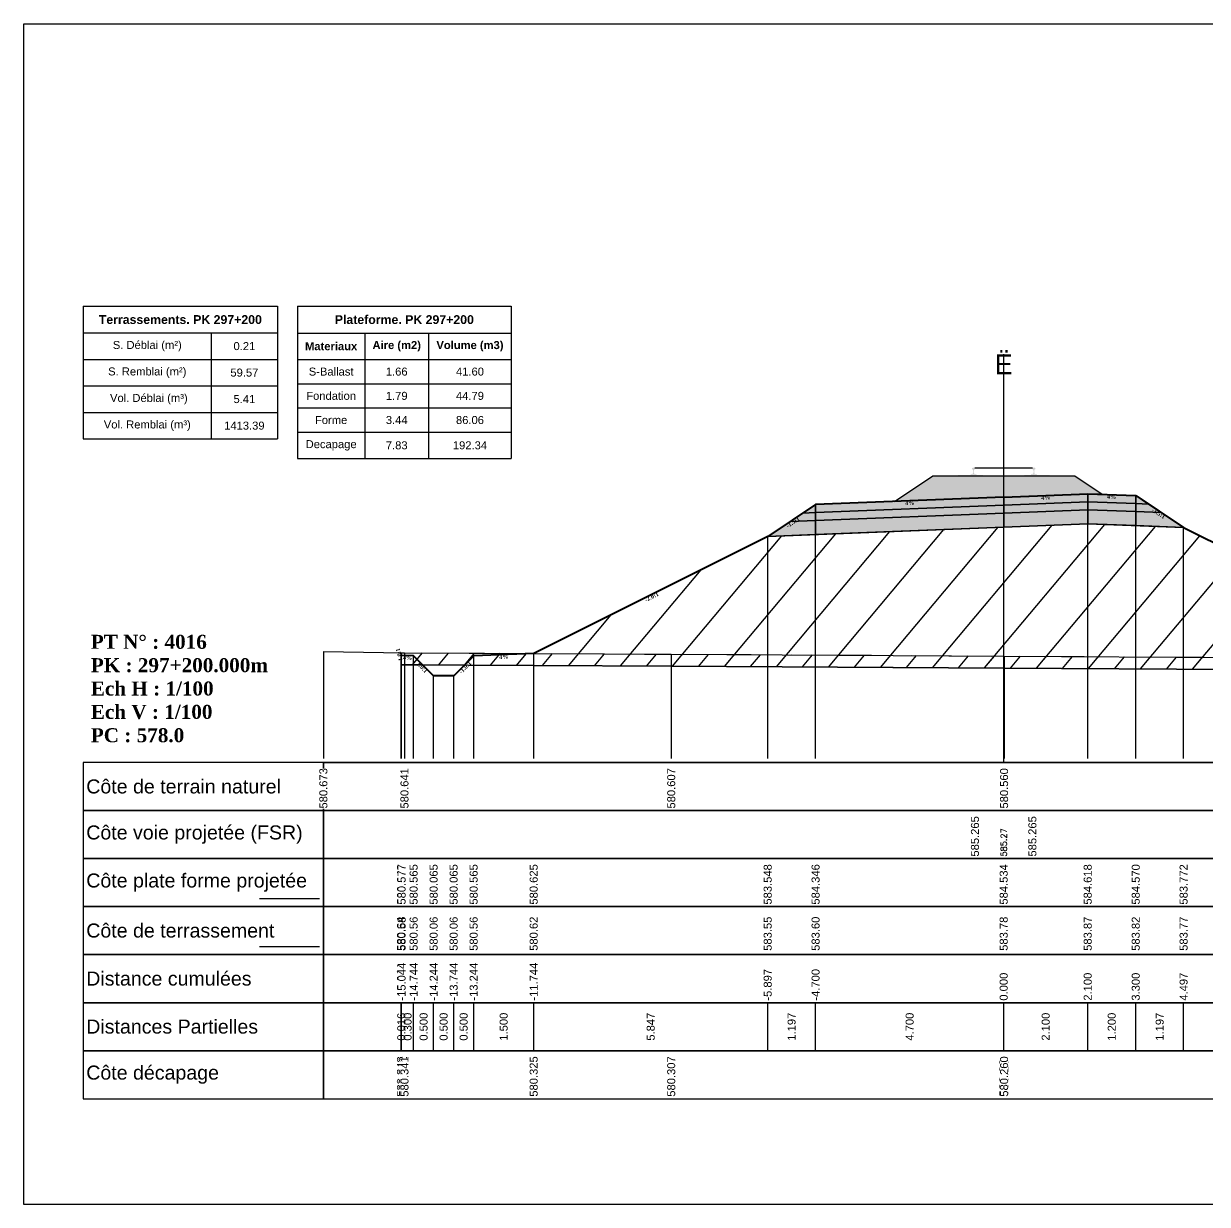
# Model space of a CAD drawing. Header units: millimetres. Extents: x 2762 to 3076, y 916 to 3305.
# Drawn here: x 3026.54 to 3056.12, y 1873.65 to 1903.15 of the extents above; entities that cross this region are included whole.
import ezdxf

# ---------------------------------------------------------------- set-up
doc = ezdxf.new("R2010")
doc.units = ezdxf.units.MM
doc.header["$LTSCALE"] = 2
doc.linetypes.add('CACHE', pattern=[9.525, 6.35, -3.175])
doc.linetypes.add('DASHED', pattern=[0.75, 0.5, -0.25])
for name, color, linetype in [('C-ANNO-TABL', 1, 'Continuous'), ('C-ANNO-TABL-TEXT', 150, 'Continuous'), ('C-ANNO-TABL-TITL', 150, 'Continuous'), ('C-ANNO-TABL-TTBL', 5, 'Continuous'), ('C-ROAD-CORR', 5, 'Continuous'), ('C-ROAD-SCTN', 7, 'Continuous')]:
    doc.layers.add(name, color=color, linetype=linetype)
doc.styles.add('ARIAL', font='arial.ttf')
doc.styles.add('C3D_Etiquette', font='romans.shx')
doc.styles.add('C3D_Profil_Travers', font='romans.shx')
doc.styles.get("Standard").update_dxf_attribs({"font": 'arial.ttf'})

msp = doc.modelspace()

# ---------------------------------------------------------------- hatches: boundary and pattern name
at = {"linetype": 'Continuous', "lineweight": -3}
h = msp.add_hatch(dxfattribs=at)
h.set_pattern_fill('GRAVEL', color=252, scale=0.009, style=0)
h.set_pattern_definition([(228.0128, (3048.461781, 1891.437407), (-1.8288, -2.0574), [0.030755, -3.0447435]), (184.96974, (3048.441207, 1891.414547), (2.743199999, 0.228600013), [0.0527764, -5.2248644]), (132.51045, (3048.388629, 1891.409975), (2.286, -2.5146), [0.0372133, -3.684125]), (267.2737, (3048.299475, 1891.352825), (0.2286, 4.572), [0.0480604, -4.7579794]), (292.83365, (3048.297189, 1891.304819), (-1.143, 2.7432), [0.047127, -4.6655827]), (357.2737, (3048.315477, 1891.261385), (-4.572, 0.2286), [0.0480604, -4.7579794]), (37.69424, (3048.363483, 1891.259099), (-2.9718, -2.286), [0.0635574, -6.2921804]), (72.25533, (3048.413775, 1891.297961), (1.6002, 5.0292), [0.0600048, -5.940473]), (121.42957, (3048.432063, 1891.355111), (-1.8288, 2.9718), [0.048223, -4.774099]), (175.23636, (3048.406917, 1891.396259), (2.5146, -0.2286), [0.055054, -2.697654]), (222.39744, (3048.352053, 1891.400831), (-2.7432, -2.5146), [0.071197, -7.0485095]), (138.81407, (3048.52579, 1891.350539), (-1.6002, 1.3716), [0.0243004, -2.405751]), (171.46923, (3048.507501, 1891.366541), (2.9718, -0.4572), [0.0462314, -4.5769175]), (225, (3048.46178, 1891.3734), (-3e-17, -0.2286), [0.032329, -0.29096]), (203.1986, (3048.44578, 1891.40083), (1.143, 0.4572), [0.01741, -1.723556]), (291.8014, (3048.429777, 1891.393973), (-0.2286, 0.6858), [0.024621, -1.206428]), (30.9638, (3048.43892, 1891.371113), (0.6858, 0.4572), [0.039989, -1.292967]), (161.565, (3048.47321, 1891.39169), (0.4572, -0.2286), [0.028916, -0.693981]), (16.38954, (3048.297189, 1891.393973), (2.286, 0.6858), [0.040508, -4.0102944]), (70.34618, (3048.336051, 1891.405403), (-0.9144, -2.5146), [0.033984, -3.3643994]), (293.1986, (3048.47321, 1891.437407), (-0.4572, 1.143), [0.034819, -1.7061465]), (343.61046, (3048.486927, 1891.405403), (-2.286, 0.6858), [0.040508, -4.0102944]), (339.44395, (3048.29719, 1891.25224), (-1.143, 0.4572), [0.039063, -1.914096]), (294.77514, (3048.333765, 1891.238525), (-1.143, 2.5146), [0.0327305, -3.2403234]), (66.8014, (3048.475497, 1891.208807), (0.4572, 1.143), [0.034819, -1.7061465]), (17.35402, (3048.489213, 1891.24081), (-2.9718, -0.9144), [0.0383204, -3.793714]), (69.44395, (3048.363483, 1891.208807), (-0.4572, -1.143), [0.0195316, -1.933628]), (101.3099, (3048.46178, 1891.208807), (-0.2286, 0.9144), [0.011656, -1.1539795]), (165.9638, (3048.459495, 1891.220237), (0.6858, -0.2286), [0.047127, -0.895415]), (186.009, (3048.413775, 1891.231667), (2.286, 0.2286), [0.043674, -4.323723]), (303.69, (3048.43892, 1891.35054), (-0.2286, 0.4572), [0.032969, -0.79126]), (353.15723, (3048.457209, 1891.323107), (3.8862, -0.4572), [0.05756, -5.698441]), (60.9454, (3048.51436, 1891.316249), (-0.9144, -1.6002), [0.023536, -2.330045]), (90, (3048.5258, 1891.33682), (-0.2286, 0.2286), [0.013716, -0.214884]), (120.25644, (3048.409203, 1891.238525), (0.9144, -1.6002), [0.031758, -3.1440547]), (48.0128, (3048.393201, 1891.265957), (1.8288, 2.0574), [0.06151, -3.0139886]), (0, (3048.43435, 1891.31168), (0.2286, 0.2286), [0.059436, -0.169164]), (325.30485, (3048.493785, 1891.311677), (2.286, -1.6002), [0.036145, -3.5783385]), (254.0546, (3048.523503, 1891.291103), (-0.2286, -0.9144), [0.033285, -1.6309485]), (207.64598, (3048.514359, 1891.259099), (-4.3434, -2.286), [0.054193, -5.365122]), (175.42608, (3048.466353, 1891.233953), (-2.9718, 0.2286), [0.0573327, -5.675926])])
h.paths.add_polyline_path([(3048.297, 1891.209), (3049.255, 1891.847), (3052.805, 1891.847), (3053.494, 1891.388), (3053.13, 1891.402)])
msp.add_hatch(color=254, dxfattribs=at).paths.add_polyline_path([(3049.812, 1891.666), (3049.812, 1891.851), (3049.927, 1891.872), (3050.275, 1891.872), (3050.275, 1891.877), (3050.201, 1891.877), (3050.201, 1891.887), (3050.202, 1891.888), (3050.204, 1891.889), (3050.205, 1891.889), (3050.225, 1891.891), (3050.228, 1891.891), (3050.231, 1891.892), (3050.259, 1891.903), (3050.262, 1891.904), (3050.263, 1891.905), (3050.264, 1891.907), (3050.265, 1891.911), (3050.266, 1891.918), (3050.267, 1891.927), (3050.268, 1891.938), (3050.268, 1891.961), (3050.267, 1891.977), (3050.267, 1891.984), (3050.266, 1891.99), (3050.265, 1891.994), (3050.265, 1891.996), (3050.264, 1891.999), (3050.263, 1892.001), (3050.262, 1892.002), (3050.261, 1892.004), (3050.26, 1892.005), (3050.244, 1892.01), (3050.242, 1892.012), (3050.241, 1892.013), (3050.24, 1892.014), (3050.24, 1892.017), (3050.24, 1892.035), (3050.241, 1892.039), (3050.242, 1892.042), (3050.244, 1892.044), (3050.246, 1892.045), (3050.249, 1892.047), (3050.25, 1892.047), (3050.254, 1892.048), (3050.258, 1892.048), (3050.261, 1892.049), (3050.265, 1892.049), (3050.27, 1892.049), (3050.273, 1892.049), (3050.276, 1892.049), (3050.28, 1892.049), (3050.283, 1892.049), (3050.287, 1892.049), (3050.292, 1892.049), (3050.295, 1892.048), (3050.299, 1892.048), (3050.303, 1892.047), (3050.304, 1892.047), (3050.306, 1892.045), (3050.309, 1892.044), (3050.311, 1892.042), (3050.312, 1892.039), (3050.312, 1892.035), (3050.312, 1892.017), (3050.312, 1892.014), (3050.312, 1892.013), (3050.311, 1892.012), (3050.309, 1892.01), (3050.293, 1892.005), (3050.292, 1892.004), (3050.29, 1892.002), (3050.289, 1892.001), (3050.289, 1891.999), (3050.288, 1891.996), (3050.287, 1891.994), (3050.287, 1891.99), (3050.286, 1891.984), (3050.285, 1891.977), (3050.285, 1891.961), (3050.285, 1891.938), (3050.286, 1891.927), (3050.287, 1891.918), (3050.288, 1891.911), (3050.289, 1891.907), (3050.29, 1891.905), (3050.291, 1891.904), (3050.293, 1891.903), (3050.322, 1891.892), (3050.325, 1891.891), (3050.328, 1891.891), (3050.348, 1891.889), (3050.349, 1891.889), (3050.35, 1891.888), (3050.351, 1891.887), (3050.351, 1891.877), (3050.277, 1891.877), (3050.277, 1891.872), (3050.481, 1891.872), (3050.613, 1891.841), (3051.447, 1891.841), (3051.578, 1891.872), (3051.782, 1891.872), (3051.782, 1891.877), (3051.708, 1891.877), (3051.708, 1891.887), (3051.709, 1891.888), (3051.711, 1891.889), (3051.712, 1891.889), (3051.732, 1891.891), (3051.735, 1891.891), (3051.738, 1891.892), (3051.766, 1891.903), (3051.769, 1891.904), (3051.77, 1891.905), (3051.771, 1891.907), (3051.772, 1891.911), (3051.773, 1891.918), (3051.774, 1891.927), (3051.775, 1891.938), (3051.775, 1891.961), (3051.774, 1891.977), (3051.774, 1891.984), (3051.773, 1891.99), (3051.772, 1891.994), (3051.772, 1891.996), (3051.771, 1891.999), (3051.77, 1892.001), (3051.769, 1892.002), (3051.768, 1892.004), (3051.767, 1892.005), (3051.751, 1892.01), (3051.749, 1892.012), (3051.748, 1892.013), (3051.747, 1892.014), (3051.747, 1892.017), (3051.747, 1892.035), (3051.748, 1892.039), (3051.749, 1892.042), (3051.751, 1892.044), (3051.753, 1892.045), (3051.756, 1892.047), (3051.757, 1892.047), (3051.761, 1892.048), (3051.765, 1892.048), (3051.768, 1892.049), (3051.772, 1892.049), (3051.777, 1892.049), (3051.78, 1892.049), (3051.783, 1892.049), (3051.787, 1892.049), (3051.79, 1892.049), (3051.794, 1892.049), (3051.799, 1892.049), (3051.802, 1892.048), (3051.806, 1892.048), (3051.81, 1892.047), (3051.811, 1892.047), (3051.813, 1892.045), (3051.816, 1892.044), (3051.818, 1892.042), (3051.819, 1892.039), (3051.819, 1892.035), (3051.819, 1892.017), (3051.819, 1892.014), (3051.819, 1892.013), (3051.818, 1892.012), (3051.816, 1892.01), (3051.8, 1892.005), (3051.799, 1892.004), (3051.797, 1892.002), (3051.796, 1892.001), (3051.796, 1891.999), (3051.795, 1891.996), (3051.794, 1891.994), (3051.794, 1891.99), (3051.793, 1891.984), (3051.792, 1891.977), (3051.792, 1891.961), (3051.792, 1891.938), (3051.793, 1891.927), (3051.794, 1891.918), (3051.795, 1891.911), (3051.796, 1891.907), (3051.797, 1891.905), (3051.798, 1891.904), (3051.8, 1891.903), (3051.829, 1891.892), (3051.832, 1891.891), (3051.835, 1891.891), (3051.855, 1891.889), (3051.856, 1891.889), (3051.857, 1891.888), (3051.858, 1891.887), (3051.858, 1891.877), (3051.784, 1891.877), (3051.784, 1891.872), (3052.132, 1891.872), (3052.247, 1891.851), (3052.247, 1891.666)])
h = msp.add_hatch(color=11, dxfattribs=at)
h.paths.add_polyline_path([(3054.33, 1891.154), (3054.33, 1891.354), (3054.649, 1891.141)])
h.paths.add_polyline_path([(3053.13, 1891.202), (3053.13, 1891.402), (3054.33, 1891.354), (3054.33, 1891.154)])
h.paths.add_polyline_path([(3051.03, 1891.118), (3051.03, 1891.318), (3053.13, 1891.402), (3053.13, 1891.202)])
h.paths.add_polyline_path([(3046.33, 1890.93), (3046.33, 1891.13), (3051.03, 1891.318), (3051.03, 1891.118)])
h.paths.add_polyline_path([(3046.01, 1890.917), (3046.33, 1891.13), (3046.33, 1890.93)])
h = msp.add_hatch(color=83, dxfattribs=at)
h.paths.add_polyline_path([(3054.33, 1890.604), (3054.33, 1890.954), (3054.968, 1890.929), (3055.526, 1890.556)])
h.paths.add_polyline_path([(3053.13, 1890.652), (3053.13, 1891.002), (3054.33, 1890.954), (3054.33, 1890.604)])
h.paths.add_polyline_path([(3051.03, 1890.568), (3051.03, 1890.918), (3053.13, 1891.002), (3053.13, 1890.652)])
h.paths.add_polyline_path([(3046.33, 1890.38), (3046.33, 1890.73), (3051.03, 1890.918), (3051.03, 1890.568)])
h.paths.add_polyline_path([(3045.133, 1890.332), (3045.691, 1890.705), (3046.33, 1890.73), (3046.33, 1890.38)])
h = msp.add_hatch(color=30, dxfattribs=at)
h.paths.add_polyline_path([(3054.33, 1890.954), (3054.33, 1891.154), (3054.649, 1891.141), (3054.968, 1890.929)])
h.paths.add_polyline_path([(3053.13, 1891.002), (3053.13, 1891.202), (3054.33, 1891.154), (3054.33, 1890.954)])
h.paths.add_polyline_path([(3051.03, 1890.918), (3051.03, 1891.118), (3053.13, 1891.202), (3053.13, 1891.002)])
h.paths.add_polyline_path([(3046.33, 1890.73), (3046.33, 1890.93), (3051.03, 1891.118), (3051.03, 1890.918)])
h.paths.add_polyline_path([(3045.691, 1890.705), (3046.01, 1890.917), (3046.33, 1890.93), (3046.33, 1890.73)])
h = msp.add_hatch(dxfattribs=at)
h.set_pattern_fill('_U', color=3, angle=50, style=0, pattern_type=0)
h.set_pattern_definition([(50, (3037.5542, 1887.1174), (-0.766044, 0.642788), [])])
h.paths.add_polyline_path([(3037.554, 1887.117), (3037.785, 1887.349), (3039.285, 1887.409), (3045.133, 1890.332), (3053.13, 1890.652), (3055.526, 1890.556), (3062.08, 1887.279), (3062.08, 1886.979), (3051.04, 1887.044), (3042.723, 1887.091)])
h.paths.add_polyline_path([(3035.969, 1887.126), (3035.969, 1887.426), (3035.985, 1887.361), (3036.285, 1887.349), (3036.511, 1887.123), (3036.057, 1887.125), (3036.02, 1887.126), (3036.017, 1887.126)])
h = msp.add_hatch(dxfattribs=at)
h.set_pattern_fill('_U', color=150, scale=0.5, angle=50, style=0, pattern_type=0)
h.set_pattern_definition([(50, (3037.55424, 1887.11737), (-0.383022, 0.321394), [])])
h.paths.add_polyline_path([(3037.554, 1887.117), (3037.785, 1887.349), (3039.285, 1887.409), (3042.723, 1887.391), (3051.04, 1887.344), (3062.08, 1887.279), (3062.08, 1886.979), (3051.04, 1887.044), (3042.723, 1887.091)])
h.paths.add_polyline_path([(3035.969, 1887.426), (3036.057, 1887.425), (3039.285, 1887.409), (3037.785, 1887.349), (3037.554, 1887.117), (3036.511, 1887.123), (3036.285, 1887.349), (3035.985, 1887.361)])
h.paths.add_polyline_path([(3035.969, 1887.126), (3035.969, 1887.426), (3035.985, 1887.361), (3036.285, 1887.349), (3036.511, 1887.123), (3036.057, 1887.125), (3036.02, 1887.126), (3036.017, 1887.126)])

# ---------------------------------------------------------------- linework, layer by layer
at = {"color": 7, "linetype": 'Continuous', "lineweight": -3}
for p, q in [((3051.03, 1884.684), (3051.03, 1894.884)), ((3034.029, 1884.684), (3068.031, 1884.684)), ((3035.969, 1877.484), (3035.969, 1878.684)), ((3035.985, 1877.484), (3035.985, 1878.684)), ((3035.985, 1877.484), (3035.985, 1878.684)), ((3036.285, 1877.484), (3036.285, 1878.684)), ((3036.285, 1877.484), (3036.285, 1878.684)), ((3036.785, 1877.484), (3036.785, 1878.684)), ((3036.785, 1877.484), (3036.785, 1878.684)), ((3037.285, 1877.484), (3037.285, 1878.684)), ((3037.285, 1877.484), (3037.285, 1878.684)), ((3037.785, 1877.484), (3037.785, 1878.684)), ((3037.785, 1877.484), (3037.785, 1878.684)), ((3039.285, 1877.484), (3039.285, 1878.684)), ((3039.285, 1877.484), (3039.285, 1878.684)), ((3045.133, 1877.484), (3045.133, 1878.684)), ((3045.133, 1877.484), (3045.133, 1878.684)), ((3046.33, 1877.484), (3046.33, 1878.684)), ((3046.33, 1877.484), (3046.33, 1878.684)), ((3051.03, 1877.484), (3051.03, 1878.684)), ((3051.03, 1877.484), (3051.03, 1878.684)), ((3053.13, 1877.484), (3053.13, 1878.684)), ((3053.13, 1877.484), (3053.13, 1878.684)), ((3054.33, 1877.484), (3054.33, 1878.684)), ((3054.33, 1877.484), (3054.33, 1878.684)), ((3055.526, 1877.484), (3055.526, 1878.684)), ((3055.526, 1877.484), (3055.526, 1878.684))]:
    msp.add_line(p, q, dxfattribs=at)
at = {"color": 251, "linetype": 'Continuous', "lineweight": -3}
for p, q in [((3048.297, 1891.209), (3049.255, 1891.847)), ((3049.255, 1891.847), (3052.805, 1891.847)), ((3052.805, 1891.847), (3053.494, 1891.388)), ((3046.33, 1891.13), (3051.03, 1891.318)), ((3053.13, 1891.402), (3048.297, 1891.209)), ((3051.03, 1891.318), (3053.13, 1891.402)), ((3051.03, 1891.118), (3051.03, 1891.318)), ((3051.03, 1891.318), (3051.03, 1891.118)), ((3053.494, 1891.388), (3053.13, 1891.402)), ((3053.13, 1891.202), (3053.13, 1891.402)), ((3053.13, 1891.402), (3054.33, 1891.354)), ((3053.13, 1891.402), (3053.13, 1891.202)), ((3054.33, 1891.154), (3054.33, 1891.354)), ((3054.33, 1891.354), (3054.649, 1891.141)), ((3054.33, 1891.354), (3054.33, 1891.154)), ((3046.01, 1890.917), (3046.33, 1891.13)), ((3046.33, 1890.93), (3046.01, 1890.917)), ((3046.33, 1890.93), (3046.33, 1891.13)), ((3046.33, 1891.13), (3046.33, 1890.93)), ((3051.03, 1891.118), (3046.33, 1890.93)), ((3053.13, 1891.202), (3051.03, 1891.118)), ((3054.33, 1891.154), (3053.13, 1891.202)), ((3054.649, 1891.141), (3054.33, 1891.154))]:
    msp.add_line(p, q, dxfattribs=at)
at = {"color": 53, "linetype": 'Continuous', "lineweight": -3}
for p, q in [((3045.691, 1890.705), (3046.01, 1890.917)), ((3046.01, 1890.917), (3046.33, 1890.93)), ((3046.33, 1890.93), (3051.03, 1891.118)), ((3046.33, 1890.73), (3046.33, 1890.93)), ((3046.33, 1890.93), (3046.33, 1890.73)), ((3051.03, 1890.918), (3046.33, 1890.73)), ((3046.33, 1890.73), (3051.03, 1890.918)), ((3051.03, 1891.118), (3053.13, 1891.202)), ((3051.03, 1890.918), (3051.03, 1891.118)), ((3051.03, 1891.118), (3051.03, 1890.918)), ((3053.13, 1891.002), (3051.03, 1890.918)), ((3051.03, 1890.918), (3053.13, 1891.002)), ((3051.03, 1890.568), (3051.03, 1890.918)), ((3051.03, 1890.918), (3051.03, 1890.568)), ((3053.13, 1891.002), (3053.13, 1891.202)), ((3053.13, 1891.202), (3054.33, 1891.154)), ((3053.13, 1891.202), (3053.13, 1891.002)), ((3054.33, 1890.954), (3053.13, 1891.002)), ((3053.13, 1890.652), (3053.13, 1891.002)), ((3053.13, 1891.002), (3054.33, 1890.954)), ((3053.13, 1891.002), (3053.13, 1890.652)), ((3054.33, 1890.954), (3054.33, 1891.154)), ((3054.33, 1891.154), (3054.649, 1891.141)), ((3054.33, 1891.154), (3054.33, 1890.954)), ((3054.968, 1890.929), (3054.33, 1890.954)), ((3054.33, 1890.604), (3054.33, 1890.954)), ((3054.33, 1890.954), (3054.968, 1890.929)), ((3054.33, 1890.954), (3054.33, 1890.604)), ((3054.649, 1891.141), (3054.968, 1890.929)), ((3054.968, 1890.929), (3055.526, 1890.556)), ((3045.133, 1890.332), (3045.691, 1890.705)), ((3046.33, 1890.73), (3045.691, 1890.705)), ((3045.691, 1890.705), (3046.33, 1890.73)), ((3046.33, 1890.38), (3046.33, 1890.73)), ((3046.33, 1890.73), (3046.33, 1890.38)), ((3053.13, 1890.652), (3051.03, 1890.568)), ((3054.33, 1890.604), (3053.13, 1890.652)), ((3046.33, 1890.38), (3045.133, 1890.332)), ((3051.03, 1890.568), (3046.33, 1890.38)), ((3055.526, 1890.556), (3054.33, 1890.604))]:
    msp.add_line(p, q, dxfattribs=at)
at = {"color": 253, "linetype": 'Continuous', "lineweight": -3}
for p, q in [((3045.133, 1890.332), (3053.13, 1890.652)), ((3053.13, 1890.652), (3055.526, 1890.556)), ((3039.285, 1887.409), (3045.133, 1890.332)), ((3055.526, 1890.556), (3062.08, 1887.279)), ((3035.969, 1887.426), (3036.057, 1887.425)), ((3035.985, 1887.361), (3035.969, 1887.426)), ((3035.969, 1887.126), (3035.969, 1887.426)), ((3035.969, 1887.426), (3035.985, 1887.361)), ((3035.969, 1887.126), (3035.969, 1887.426)), ((3035.969, 1887.426), (3035.985, 1887.361)), ((3036.057, 1887.425), (3039.285, 1887.409)), ((3037.785, 1887.349), (3039.285, 1887.409)), ((3039.285, 1887.409), (3037.785, 1887.349)), ((3037.785, 1887.349), (3039.285, 1887.409)), ((3039.285, 1887.409), (3042.723, 1887.391)), ((3042.723, 1887.391), (3051.04, 1887.344)), ((3036.017, 1887.126), (3035.969, 1887.126)), ((3036.017, 1887.126), (3035.969, 1887.126)), ((3036.285, 1887.349), (3035.985, 1887.361)), ((3035.985, 1887.361), (3036.285, 1887.349)), ((3035.985, 1887.361), (3036.285, 1887.349)), ((3036.02, 1887.126), (3036.017, 1887.126)), ((3036.02, 1887.126), (3036.017, 1887.126)), ((3036.057, 1887.125), (3036.02, 1887.126)), ((3036.057, 1887.125), (3036.02, 1887.126)), ((3036.511, 1887.123), (3036.057, 1887.125)), ((3036.511, 1887.123), (3036.057, 1887.125)), ((3036.511, 1887.123), (3036.285, 1887.349)), ((3036.285, 1887.349), (3036.511, 1887.123)), ((3036.285, 1887.349), (3036.511, 1887.123)), ((3037.554, 1887.117), (3036.511, 1887.123)), ((3036.511, 1887.123), (3037.554, 1887.117)), ((3036.785, 1886.849), (3036.511, 1887.123)), ((3037.554, 1887.117), (3037.285, 1886.849)), ((3037.554, 1887.117), (3037.785, 1887.349)), ((3037.785, 1887.349), (3037.554, 1887.117)), ((3037.554, 1887.117), (3037.785, 1887.349)), ((3042.723, 1887.091), (3037.554, 1887.117)), ((3042.723, 1887.091), (3037.554, 1887.117)), ((3051.04, 1887.044), (3042.723, 1887.091)), ((3051.04, 1887.044), (3042.723, 1887.091)), ((3051.04, 1887.344), (3062.08, 1887.279)), ((3037.285, 1886.849), (3036.785, 1886.849)), ((3062.08, 1886.979), (3051.04, 1887.044)), ((3062.08, 1886.979), (3051.04, 1887.044))]:
    msp.add_line(p, q, dxfattribs=at)
at = {"color": 8, "linetype": 'CACHE', "lineweight": -3}
for p, q in [((3053.13, 1884.784), (3053.13, 1890.652)), ((3045.133, 1884.784), (3045.133, 1890.332)), ((3046.33, 1884.784), (3046.33, 1890.38)), ((3051.03, 1884.784), (3051.03, 1890.568)), ((3051.03, 1884.784), (3051.03, 1890.568)), ((3054.33, 1884.784), (3054.33, 1890.604)), ((3055.526, 1884.784), (3055.526, 1890.556)), ((3035.969, 1884.784), (3035.969, 1887.426)), ((3039.285, 1884.784), (3039.285, 1887.409)), ((3035.985, 1884.784), (3035.985, 1887.361)), ((3036.285, 1884.784), (3036.285, 1887.349)), ((3037.785, 1884.784), (3037.785, 1887.349)), ((3036.785, 1884.784), (3036.785, 1886.849)), ((3037.285, 1884.784), (3037.285, 1886.849))]:
    msp.add_line(p, q, dxfattribs=at)
at = {"color": 105, "linetype": 'DASHED', "lineweight": -3, "ltscale": 2}
for p, q in [((3034.03, 1887.457), (3036.057, 1887.425)), ((3036.057, 1887.425), (3042.723, 1887.391)), ((3042.723, 1887.391), (3051.03, 1887.344)), ((3051.03, 1887.344), (3051.04, 1887.344)), ((3051.04, 1887.344), (3062.625, 1887.276))]:
    msp.add_line(p, q, dxfattribs=at)
at = {"color": 98, "linetype": 'CACHE', "lineweight": -3}
for p, q in [((3034.03, 1887.457), (3034.03, 1884.784)), ((3036.057, 1887.425), (3036.057, 1884.784)), ((3042.723, 1887.391), (3042.723, 1884.784)), ((3051.03, 1887.344), (3051.03, 1884.784)), ((3051.04, 1887.344), (3051.04, 1884.784))]:
    msp.add_line(p, q, dxfattribs=at)
at = {"color": 6, "linetype": 'Continuous', "lineweight": -3}
for p, q in [((3035.969, 1887.126), (3036.017, 1887.126)), ((3036.017, 1887.126), (3036.02, 1887.126)), ((3036.02, 1887.126), (3036.057, 1887.125)), ((3036.057, 1887.125), (3039.285, 1887.109)), ((3039.285, 1887.109), (3042.723, 1887.091)), ((3042.723, 1887.091), (3051.03, 1887.044)), ((3051.03, 1887.044), (3051.04, 1887.044)), ((3051.04, 1887.044), (3058.433, 1887.001))]:
    msp.add_line(p, q, dxfattribs=at)
at = {"color": 154, "linetype": 'Continuous', "lineweight": -3}
msp.add_line((3032.429, 1881.284), (3033.929, 1881.284), dxfattribs=at)
at = {"color": 1, "linetype": 'Continuous', "lineweight": -3}
msp.add_line((3032.429, 1880.084), (3033.929, 1880.084), dxfattribs=at)
at = {"color": 7, "linetype": 'Continuous', "lineweight": -3}
for points in [[(3034.029, 1883.484), (3034.029, 1884.684), (3028.029, 1884.684), (3028.029, 1883.484)], [(3034.029, 1883.484), (3068.031, 1883.484), (3068.031, 1884.684), (3034.029, 1884.684)], [(3034.029, 1882.284), (3034.029, 1883.484), (3028.029, 1883.484), (3028.029, 1882.284)], [(3034.029, 1882.284), (3068.031, 1882.284), (3068.031, 1883.484), (3034.029, 1883.484)], [(3034.029, 1881.084), (3034.029, 1882.284), (3028.029, 1882.284), (3028.029, 1881.084)], [(3034.029, 1881.084), (3068.031, 1881.084), (3068.031, 1882.284), (3034.029, 1882.284)], [(3034.029, 1879.884), (3034.029, 1881.084), (3028.029, 1881.084), (3028.029, 1879.884)], [(3034.029, 1879.884), (3068.031, 1879.884), (3068.031, 1881.084), (3034.029, 1881.084)], [(3034.029, 1878.684), (3034.029, 1879.884), (3028.029, 1879.884), (3028.029, 1878.684)], [(3034.029, 1878.684), (3068.031, 1878.684), (3068.031, 1879.884), (3034.029, 1879.884)], [(3034.029, 1877.484), (3034.029, 1878.684), (3028.029, 1878.684), (3028.029, 1877.484)], [(3034.029, 1877.484), (3068.031, 1877.484), (3068.031, 1878.684), (3034.029, 1878.684)], [(3034.029, 1876.284), (3034.029, 1877.484), (3028.029, 1877.484), (3028.029, 1876.284)], [(3034.029, 1876.284), (3068.031, 1876.284), (3068.031, 1877.484), (3034.029, 1877.484)]]:
    msp.add_3dface(points, dxfattribs=at)
at = {"layer": 'C-ANNO-TABL', "color": 7, "linetype": 'Continuous', "lineweight": -3}
for p, q in [((3028.029, 1895.419), (3031.229, 1895.419)), ((3031.229, 1895.419), (3032.882, 1895.419)), ((3031.229, 1895.419), (3031.229, 1894.757)), ((3033.382, 1895.416), (3035.064, 1895.416)), ((3035.064, 1895.416), (3036.66, 1895.416)), ((3035.064, 1895.416), (3035.064, 1894.754)), ((3036.66, 1895.416), (3038.723, 1895.416)), ((3036.66, 1895.416), (3036.66, 1894.754)), ((3028.029, 1894.757), (3031.229, 1894.757)), ((3031.229, 1894.757), (3032.882, 1894.757)), ((3031.229, 1894.757), (3031.229, 1894.095)), ((3033.382, 1894.754), (3035.064, 1894.754)), ((3035.064, 1894.754), (3036.66, 1894.754)), ((3035.064, 1894.754), (3035.064, 1894.147)), ((3036.66, 1894.754), (3038.723, 1894.754)), ((3036.66, 1894.754), (3036.66, 1894.147)), ((3028.029, 1894.095), (3031.229, 1894.095)), ((3031.229, 1894.095), (3032.882, 1894.095)), ((3031.229, 1894.095), (3031.229, 1893.432)), ((3033.382, 1894.147), (3035.064, 1894.147)), ((3035.064, 1894.147), (3036.66, 1894.147)), ((3035.064, 1894.147), (3035.064, 1893.543)), ((3036.66, 1894.147), (3038.723, 1894.147)), ((3036.66, 1894.147), (3036.66, 1893.543)), ((3028.029, 1893.432), (3031.229, 1893.432)), ((3031.229, 1893.432), (3032.882, 1893.432)), ((3031.229, 1893.432), (3031.229, 1892.77)), ((3033.382, 1893.543), (3035.064, 1893.543)), ((3035.064, 1893.543), (3036.66, 1893.543)), ((3035.064, 1893.543), (3035.064, 1892.939)), ((3036.66, 1893.543), (3038.723, 1893.543)), ((3036.66, 1893.543), (3036.66, 1892.939)), ((3033.382, 1892.939), (3035.064, 1892.939)), ((3035.064, 1892.939), (3036.66, 1892.939)), ((3035.064, 1892.939), (3035.064, 1892.28)), ((3036.66, 1892.939), (3038.723, 1892.939)), ((3036.66, 1892.939), (3036.66, 1892.28))]:
    msp.add_line(p, q, dxfattribs=at)
at = {"layer": 'C-ANNO-TABL-TTBL', "color": 7, "linetype": 'Continuous', "lineweight": -3}
for p, q in [((3028.029, 1896.084), (3032.882, 1896.084)), ((3028.029, 1896.084), (3028.029, 1895.419)), ((3032.882, 1896.084), (3032.882, 1895.419)), ((3033.382, 1896.084), (3038.723, 1896.084)), ((3033.382, 1896.084), (3033.382, 1895.416)), ((3038.723, 1896.084), (3038.723, 1895.416)), ((3028.029, 1895.419), (3028.029, 1894.757)), ((3032.882, 1895.419), (3032.882, 1894.757)), ((3033.382, 1895.416), (3033.382, 1894.754)), ((3038.723, 1895.416), (3038.723, 1894.754)), ((3028.029, 1894.757), (3028.029, 1894.095)), ((3032.882, 1894.757), (3032.882, 1894.095)), ((3033.382, 1894.754), (3033.382, 1894.147)), ((3038.723, 1894.754), (3038.723, 1894.147)), ((3028.029, 1894.095), (3028.029, 1893.432)), ((3032.882, 1894.095), (3032.882, 1893.432)), ((3033.382, 1894.147), (3033.382, 1893.543)), ((3038.723, 1894.147), (3038.723, 1893.543)), ((3028.029, 1893.432), (3028.029, 1892.77)), ((3032.882, 1893.432), (3032.882, 1892.77)), ((3033.382, 1893.543), (3033.382, 1892.939)), ((3038.723, 1893.543), (3038.723, 1892.939)), ((3028.029, 1892.77), (3031.229, 1892.77)), ((3031.229, 1892.77), (3032.882, 1892.77)), ((3033.382, 1892.939), (3033.382, 1892.28)), ((3038.723, 1892.939), (3038.723, 1892.28)), ((3033.382, 1892.28), (3035.064, 1892.28)), ((3035.064, 1892.28), (3036.66, 1892.28)), ((3036.66, 1892.28), (3038.723, 1892.28))]:
    msp.add_line(p, q, dxfattribs=at)
at = {"layer": 'C-ROAD-CORR', "color": 1, "linetype": 'Continuous', "lineweight": 40}
for p, q in [((3051.03, 1891.318), (3046.33, 1891.13)), ((3051.03, 1891.318), (3053.13, 1891.402)), ((3053.13, 1891.402), (3054.33, 1891.354)), ((3054.33, 1891.354), (3055.526, 1890.556)), ((3046.33, 1891.13), (3045.133, 1890.332)), ((3045.133, 1890.332), (3039.285, 1887.409)), ((3055.526, 1890.556), (3062.08, 1887.279)), ((3035.985, 1887.361), (3035.969, 1887.426)), ((3039.285, 1887.409), (3037.785, 1887.349)), ((3036.285, 1887.349), (3035.985, 1887.361)), ((3036.785, 1886.849), (3036.285, 1887.349)), ((3037.785, 1887.349), (3037.285, 1886.849)), ((3037.285, 1886.849), (3036.785, 1886.849))]:
    msp.add_line(p, q, dxfattribs=at)
at = {"layer": 'C-ROAD-CORR', "color": 102, "linetype": 'Continuous', "lineweight": -3, "ltscale": 0.5}
for p, q in [((3051.03, 1890.568), (3053.13, 1890.652)), ((3053.13, 1890.652), (3054.33, 1890.604)), ((3046.33, 1890.38), (3045.133, 1890.332)), ((3051.03, 1890.568), (3046.33, 1890.38)), ((3054.33, 1890.604), (3055.526, 1890.556))]:
    msp.add_line(p, q, dxfattribs=at)
at = {"layer": 'C-ROAD-CORR', "color": 1, "linetype": 'Continuous', "lineweight": -3}
for p, q in [((3036.785, 1886.849), (3036.285, 1887.349)), ((3037.785, 1887.349), (3037.285, 1886.849))]:
    msp.add_line(p, q, dxfattribs=at)
at = {"layer": 'C-ROAD-SCTN', "color": 140, "linetype": 'Continuous', "lineweight": -3}
for p, q in [((3048.297, 1891.209), (3049.255, 1891.847)), ((3049.255, 1891.847), (3049.298, 1891.847)), ((3049.298, 1891.847), (3051.03, 1891.847)), ((3051.03, 1891.847), (3052.761, 1891.847)), ((3052.761, 1891.847), (3052.805, 1891.847)), ((3052.805, 1891.847), (3053.494, 1891.388))]:
    msp.add_line(p, q, dxfattribs=at)
at = {"layer": 'C-ROAD-SCTN', "color": 154, "linetype": 'Continuous', "lineweight": -3}
for p, q in [((3050.312, 1892.049), (3051.03, 1892.049)), ((3051.03, 1892.049), (3051.747, 1892.049)), ((3046.33, 1891.13), (3051.03, 1891.318)), ((3051.03, 1891.318), (3053.13, 1891.402)), ((3053.13, 1891.402), (3054.33, 1891.354)), ((3054.33, 1891.354), (3055.526, 1890.556)), ((3045.133, 1890.332), (3046.33, 1891.13)), ((3039.285, 1887.409), (3045.133, 1890.332)), ((3055.526, 1890.556), (3062.08, 1887.279)), ((3035.969, 1887.426), (3035.985, 1887.361)), ((3037.785, 1887.349), (3039.285, 1887.409)), ((3035.985, 1887.361), (3036.285, 1887.349)), ((3036.285, 1887.349), (3036.785, 1886.849)), ((3037.285, 1886.849), (3037.785, 1887.349)), ((3036.785, 1886.849), (3037.285, 1886.849))]:
    msp.add_line(p, q, dxfattribs=at)
at = {"layer": 'C-ROAD-SCTN', "color": 1, "linetype": 'Continuous', "lineweight": -3}
for p, q in [((3051.03, 1890.568), (3053.13, 1890.652)), ((3053.13, 1890.652), (3054.33, 1890.604)), ((3039.285, 1887.409), (3045.133, 1890.332)), ((3045.133, 1890.332), (3046.33, 1890.38)), ((3046.33, 1890.38), (3051.03, 1890.568)), ((3054.33, 1890.604), (3055.526, 1890.556)), ((3055.526, 1890.556), (3062.08, 1887.279)), ((3035.969, 1887.426), (3035.985, 1887.361)), ((3037.785, 1887.349), (3039.285, 1887.409)), ((3035.985, 1887.361), (3036.285, 1887.349)), ((3036.285, 1887.349), (3036.785, 1886.849)), ((3037.285, 1886.849), (3037.785, 1887.349)), ((3036.785, 1886.849), (3037.285, 1886.849))]:
    msp.add_line(p, q, dxfattribs=at)

# ---------------------------------------------------------------- texts
at = {"color": 7, "linetype": 'Continuous', "lineweight": -3}
for s, insert, char_height, attachment_point, style in [('{\\fWingdings|b0|i0|c2|p0;Ë}', (3051.03, 1894.384), 0.5, 8, 'C3D_Profil_Travers'), ('{\\fTimes New Roman|b1|i0|c0|p18;PT N° : 4016\\PPK : 297+200.000m\\PEch H : 1/100\\PEch V : 1/100\\PPC : 578.0}', (3028.218, 1885.184), 0.35, 7, 'C3D_Profil_Travers'), ('{\\fArial|b0|i0|c0|p34;Côte de terrain naturel}', (3028.104, 1884.084), 0.35, 4, 'C3D_Etiquette'), ('{\\fArial|b0|i0|c0|p34;Côte plate forme projetée}', (3028.104, 1881.684), 0.35, 4, 'C3D_Etiquette'), ('{\\fArial|b0|i0|c0|p34;Côte de terrassement}', (3028.104, 1880.484), 0.35, 4, 'C3D_Etiquette'), ('{\\fArial|b0|i0|c0|p34;Distance cumulées}', (3028.104, 1879.284), 0.35, 4, 'C3D_Etiquette'), ('{\\fArial|b0|i0|c0|p34;Distances Partielles}', (3028.104, 1878.084), 0.35, 4, 'C3D_Etiquette'), ('{\\fArial|b0|i0|c0|p34;Côte décapage}', (3028.104, 1876.884), 0.35, 4, 'C3D_Etiquette')]:
    msp.add_mtext(s, dxfattribs=dict(at, insert=insert, char_height=char_height, attachment_point=attachment_point, style=style))
at = {"color": 7, "linetype": 'Continuous', "lineweight": -3, "char_height": 0.1, "style": 'C3D_Etiquette'}
for s, insert, width, attachment_point, rotation in [('{\\fTimes New Roman|b1|i0|c0|p18;4%}', (3048.68, 1891.22), 0.42071, 2, 2.2906), ('{\\fTimes New Roman|b1|i0|c0|p18;4%}', (3052.08, 1891.356), 0.37094, 2, 2.2906), ('{\\fTimes New Roman|b1|i0|c0|p18;4%}', (3053.729, 1891.374), 0.42071, 2, 357.7094), ('{\\fTimes New Roman|b1|i0|c0|p18;-1.5:1}', (3054.926, 1890.952), 0.34598, 2, 326.3099), ('{\\fTimes New Roman|b1|i0|c0|p18;-1.5:1}', (3045.733, 1890.728), 0.34598, 2, 33.6901), ('{\\fTimes New Roman|b1|i0|c0|p18;-2.0:1}', (3042.211, 1888.867), 0.34598, 2, 26.5651), ('{\\fTimes New Roman|b1|i0|c0|p18;1.0:1}', (3035.973, 1887.392), 0.29446, 8, 104.0362), ('{\\fTimes New Roman|b1|i0|c0|p18;4%}', (3038.536, 1887.375), 0.42071, 2, 2.2906), ('{\\fTimes New Roman|b1|i0|c0|p18;4%}', (3036.135, 1887.351), 0.37094, 2, 357.7094), ('{\\fTimes New Roman|b1|i0|c0|p18;1.0:1}', (3036.533, 1887.096), 0.29001, 2, 315), ('{\\fTimes New Roman|b1|i0|c0|p18;-1.0:1}', (3037.538, 1887.096), 0.34598, 2, 45)]:
    msp.add_mtext(s, dxfattribs=dict(at, insert=insert, width=width, attachment_point=attachment_point, rotation=rotation))
at = {"color": 7, "linetype": 'Continuous', "lineweight": -3, "rotation": 90, "style": 'C3D_Profil_Travers'}
for s, insert, char_height, attachment_point in [('580.56', (3051.03, 1883.534), 0.15, 4), ('585.27', (3051.03, 1882.334), 0.15, 4), ('{\\fArial|b0|i0|c0|p34;580.64}', (3035.969, 1879.979), 0.2, 4), ('{\\fArial|b0|i0|c0|p34;580.58}', (3035.985, 1879.979), 0.2, 4), ('{\\fArial|b0|i0|c0|p34;580.56}', (3036.285, 1879.979), 0.2, 4), ('{\\fArial|b0|i0|c0|p34;580.06}', (3036.785, 1879.979), 0.2, 4), ('{\\fArial|b0|i0|c0|p34;580.06}', (3037.285, 1879.979), 0.2, 4), ('{\\fArial|b0|i0|c0|p34;580.56}', (3037.785, 1879.979), 0.2, 4), ('{\\fArial|b0|i0|c0|p34;580.62}', (3039.285, 1879.979), 0.2, 4), ('{\\fArial|b0|i0|c0|p34;583.55}', (3045.133, 1879.979), 0.2, 4), ('{\\fArial|b0|i0|c0|p34;583.60}', (3046.33, 1879.979), 0.2, 4), ('{\\fArial|b0|i0|c0|p34;583.78}', (3051.03, 1879.979), 0.2, 4), ('{\\fArial|b0|i0|c0|p34;583.87}', (3053.13, 1879.979), 0.2, 4), ('{\\fArial|b0|i0|c0|p34;583.82}', (3054.33, 1879.979), 0.2, 4), ('{\\fArial|b0|i0|c0|p34;583.77}', (3055.526, 1879.979), 0.2, 4), ('{\\fArial|b0|i0|c0|p34;0.016}', (3035.977, 1878.084), 0.2, 5), ('{\\fArial|b0|i0|c0|p34;0.300}', (3036.135, 1878.084), 0.2, 5), ('{\\fArial|b0|i0|c0|p34;0.500}', (3036.535, 1878.084), 0.2, 5), ('{\\fArial|b0|i0|c0|p34;0.500}', (3037.035, 1878.084), 0.2, 5), ('{\\fArial|b0|i0|c0|p34;0.500}', (3037.535, 1878.084), 0.2, 5), ('{\\fArial|b0|i0|c0|p34;1.500}', (3038.535, 1878.084), 0.2, 5), ('{\\fArial|b0|i0|c0|p34;5.847}', (3042.209, 1878.084), 0.2, 5), ('{\\fArial|b0|i0|c0|p34;1.197}', (3045.731, 1878.084), 0.2, 5), ('{\\fArial|b0|i0|c0|p34;4.700}', (3048.68, 1878.084), 0.2, 5), ('{\\fArial|b0|i0|c0|p34;2.100}', (3052.08, 1878.084), 0.2, 5), ('{\\fArial|b0|i0|c0|p34;1.200}', (3053.73, 1878.084), 0.2, 5), ('{\\fArial|b0|i0|c0|p34;1.197}', (3054.928, 1878.084), 0.2, 5), ('580.26', (3051.03, 1876.334), 0.2, 4)]:
    msp.add_mtext(s, dxfattribs=dict(at, insert=insert, char_height=char_height, attachment_point=attachment_point))
at = {"color": 7, "linetype": 'Continuous', "lineweight": -3, "insert": (3028.104, 1882.884), "char_height": 0.35, "attachment_point": 4}
msp.add_mtext('{\\fArial|b0|i0|c0|p34;Côte voie projetée (FSR)}', dxfattribs=at)
at = {"layer": 'C-ANNO-TABL-TEXT', "color": 7, "linetype": 'Continuous', "lineweight": -3, "char_height": 0.2, "attachment_point": 5, "style": 'ARIAL'}
for s, insert in [('{\\fArial|b0|i0|c0|p34;\\C7;0.21}', (3032.055, 1895.088)), ('{\\fArial|b0|i0|c0|p34;\\C7;59.57}', (3032.055, 1894.426)), ('{\\fArial|b0|i0|c0|p34;\\C7;S-Ballast}', (3034.223, 1894.451)), ('{\\fArial|b0|i0|c0|p34;\\C7;1.66}', (3035.862, 1894.451)), ('{\\C18;\\c0;41.60}', (3037.692, 1894.451)), ('{\\fArial|b0|i0|c0|p34;\\C7;Fondation}', (3034.223, 1893.845)), ('{\\fArial|b0|i0|c0|p34;\\C7;1.79}', (3035.862, 1893.845)), ('{\\C18;\\c0;44.79}', (3037.692, 1893.845)), ('{\\fArial|b0|i0|c0|p34;\\C7;5.41}', (3032.055, 1893.764)), ('{\\fArial|b0|i0|c0|p34;\\C7;Forme}', (3034.223, 1893.241)), ('{\\fArial|b0|i0|c0|p34;\\C7;3.44}', (3035.862, 1893.241)), ('{\\C18;\\c0;86.06}', (3037.692, 1893.241)), ('{\\fArial|b0|i0|c0|p34;\\C7;1413.39}', (3032.055, 1893.101)), ('{\\fArial|b0|i0|c0|p34;\\C7;Decapage}', (3034.223, 1892.609)), ('{\\fArial|b0|i0|c0|p34;\\C7;7.83}', (3035.862, 1892.609)), ('{\\C18;\\c0;192.34}', (3037.692, 1892.609))]:
    msp.add_mtext(s, dxfattribs=dict(at, insert=insert))
at = {"layer": 'C-ANNO-TABL-TITL', "color": 7, "linetype": 'Continuous', "lineweight": -3, "attachment_point": 5, "style": 'ARIAL'}
for s, insert, char_height in [('{\\fArial|b1|i0|c0|p34;\\C7;Terrassements. PK 297+200}', (3030.455, 1895.751), 0.22), ('{\\fArial|b1|i0|c0|p34;\\C18;\\c0;Plateforme. PK 297+200}', (3036.052, 1895.75), 0.22), ('{\\fArial|b0|i0|c0|p34;\\C7;S. Déblai (m²) }', (3029.629, 1895.088), 0.2), ('{\\fArial|b1|i0|c0|p34;\\C7;Materiaux   }', (3034.223, 1895.085), 0.2), ('{\\fArial|b1|i0|c0|p34;\\C7;Aire (m2)}', (3035.862, 1895.085), 0.2), ('{\\fArial|b1|i0|c0|p34;\\C7;Volume (m3)}', (3037.692, 1895.085), 0.2), ('{\\fArial|b0|i0|c0|p34;\\C7;S. Remblai (m²) }', (3029.629, 1894.426), 0.2), ('{\\fArial|b0|i0|c0|p34;\\C7; Vol. Déblai (m³) }', (3029.629, 1893.764), 0.2), ('{\\fArial|b0|i0|c0|p34;\\C7;Vol. Remblai (m³)}', (3029.629, 1893.101), 0.2)]:
    msp.add_mtext(s, dxfattribs=dict(at, insert=insert, char_height=char_height))

# ---------------------------------------------------------------- next in the draw order: texts
at = {"color": 7, "linetype": 'Continuous', "lineweight": -3, "char_height": 0.2, "attachment_point": 4, "rotation": 90, "style": 'C3D_Profil_Travers', "bg_fill": 3, "box_fill_scale": 1.000375, "bg_fill_color": 256, "bg_fill_true_color": 13158600, "bg_fill_transparency": 0}
for s, insert, width in [('{\\fArial|b0|i0|c0|p34;580.673}', (3034.03, 1883.534), 0.99553), ('{\\fArial|b0|i0|c0|p34;580.641}', (3036.057, 1883.534), 0.95654), ('{\\fArial|b0|i0|c0|p34;580.607}', (3042.723, 1883.534), 0.99553), ('{\\fArial|b0|i0|c0|p34;580.560}', (3051.04, 1883.534), 0.99484), ('{\\fArial|b0|i0|c0|p34;585.265}', (3050.312, 1882.334), 0.99705), ('{\\fArial|b0|i0|c0|p34;585.265}', (3051.747, 1882.334), 0.99705), ('{\\fArial|b0|i0|c0|p34;580.643}', (3035.969, 1881.134), 0.99553), ('{\\fArial|b0|i0|c0|p34;580.065}', (3036.785, 1881.134), 0.99705), ('{\\fArial|b0|i0|c0|p34;580.065}', (3037.285, 1881.134), 0.99705), ('{\\fArial|b0|i0|c0|p34;580.565}', (3037.785, 1881.134), 0.99705), ('{\\fArial|b0|i0|c0|p34;580.625}', (3039.285, 1881.134), 0.99705), ('{\\fArial|b0|i0|c0|p34;583.548}', (3045.133, 1881.134), 0.99595), ('{\\fArial|b0|i0|c0|p34;584.346}', (3046.33, 1881.134), 0.99539), ('{\\fArial|b0|i0|c0|p34;584.534}', (3051.03, 1881.134), 0.99471), ('{\\fArial|b0|i0|c0|p34;584.618}', (3053.13, 1881.134), 0.99595), ('{\\fArial|b0|i0|c0|p34;584.570}', (3054.33, 1881.134), 0.99484), ('{\\fArial|b0|i0|c0|p34;583.772}', (3055.526, 1881.134), 0.99347), ('{\\fArial|b0|i0|c0|p34;\\C256;-15.061}', (3035.969, 1878.734), 0.89632), ('{\\fArial|b0|i0|c0|p34;\\C256;-14.244}', (3036.785, 1878.734), 0.93449), ('{\\fArial|b0|i0|c0|p34;\\C256;-13.744}', (3037.285, 1878.734), 0.93449), ('{\\fArial|b0|i0|c0|p34;\\C256;-13.244}', (3037.785, 1878.734), 0.93449), ('{\\fArial|b0|i0|c0|p34;\\C256;-11.744}', (3039.285, 1878.734), 0.93449), ('{\\fArial|b0|i0|c0|p34;\\C256;-5.897}', (3045.133, 1878.734), 0.77838), ('{\\fArial|b0|i0|c0|p34;\\C256;-4.700}', (3046.33, 1878.734), 0.77769), ('{\\fArial|b0|i0|c0|p34;\\C256;0.000}', (3051.03, 1878.734), 0.68096), ('{\\fArial|b0|i0|c0|p34;\\C256;2.100}', (3053.13, 1878.734), 0.6844), ('{\\fArial|b0|i0|c0|p34;\\C256;3.300}', (3054.33, 1878.734), 0.68082), ('{\\fArial|b0|i0|c0|p34;\\C256;4.497}', (3055.526, 1878.734), 0.68978), ('{\\fArial|b0|i0|c0|p34;580.343}', (3035.969, 1876.334), 0.99553), ('{\\fArial|b0|i0|c0|p34;580.325}', (3039.285, 1876.334), 0.99705), ('{\\fArial|b0|i0|c0|p34;580.307}', (3042.723, 1876.334), 0.99553), ('{\\fArial|b0|i0|c0|p34;580.260}', (3051.04, 1876.334), 0.99484)]:
    msp.add_mtext(s, dxfattribs=dict(at, insert=insert, width=width))

# ---------------------------------------------------------------- next in the draw order: texts
for s, insert, width in [('{\\fArial|b0|i0|c0|p34;580.577}', (3035.985, 1881.134), 0.99553), ('{\\fArial|b0|i0|c0|p34;\\C256;-15.044}', (3035.985, 1878.734), 0.93449), ('{\\fArial|b0|i0|c0|p34;580.342}', (3036.017, 1876.334), 0.99347)]:
    msp.add_mtext(s, dxfattribs=dict(at, insert=insert, width=width))

# ---------------------------------------------------------------- next in the draw order: texts
for s, insert, width in [('{\\fArial|b0|i0|c0|p34;580.565}', (3036.285, 1881.134), 0.99705), ('{\\fArial|b0|i0|c0|p34;\\C256;-14.744}', (3036.285, 1878.734), 0.93449), ('{\\fArial|b0|i0|c0|p34;580.342}', (3036.02, 1876.334), 0.99347)]:
    msp.add_mtext(s, dxfattribs=dict(at, insert=insert, width=width))

# ---------------------------------------------------------------- next in the draw order: texts
at = {"color": 7, "linetype": 'Continuous', "lineweight": -3, "insert": (3036.057, 1876.334), "char_height": 0.2, "width": 0.95654, "attachment_point": 4, "rotation": 90, "style": 'C3D_Profil_Travers', "bg_fill": 3, "box_fill_scale": 1.000375, "bg_fill_color": 256, "bg_fill_true_color": 13158600, "bg_fill_transparency": 0}
msp.add_mtext('{\\fArial|b0|i0|c0|p34;580.341}', dxfattribs=at)

# ---------------------------------------------------------------- next in the draw order: linework, layer by layer
msp.add_lwpolyline([(3026.54, 1903.145), (3075.54, 1903.145), (3075.54, 1873.645), (3026.54, 1873.645)], close=True)

doc.saveas('drawing.dxf')
